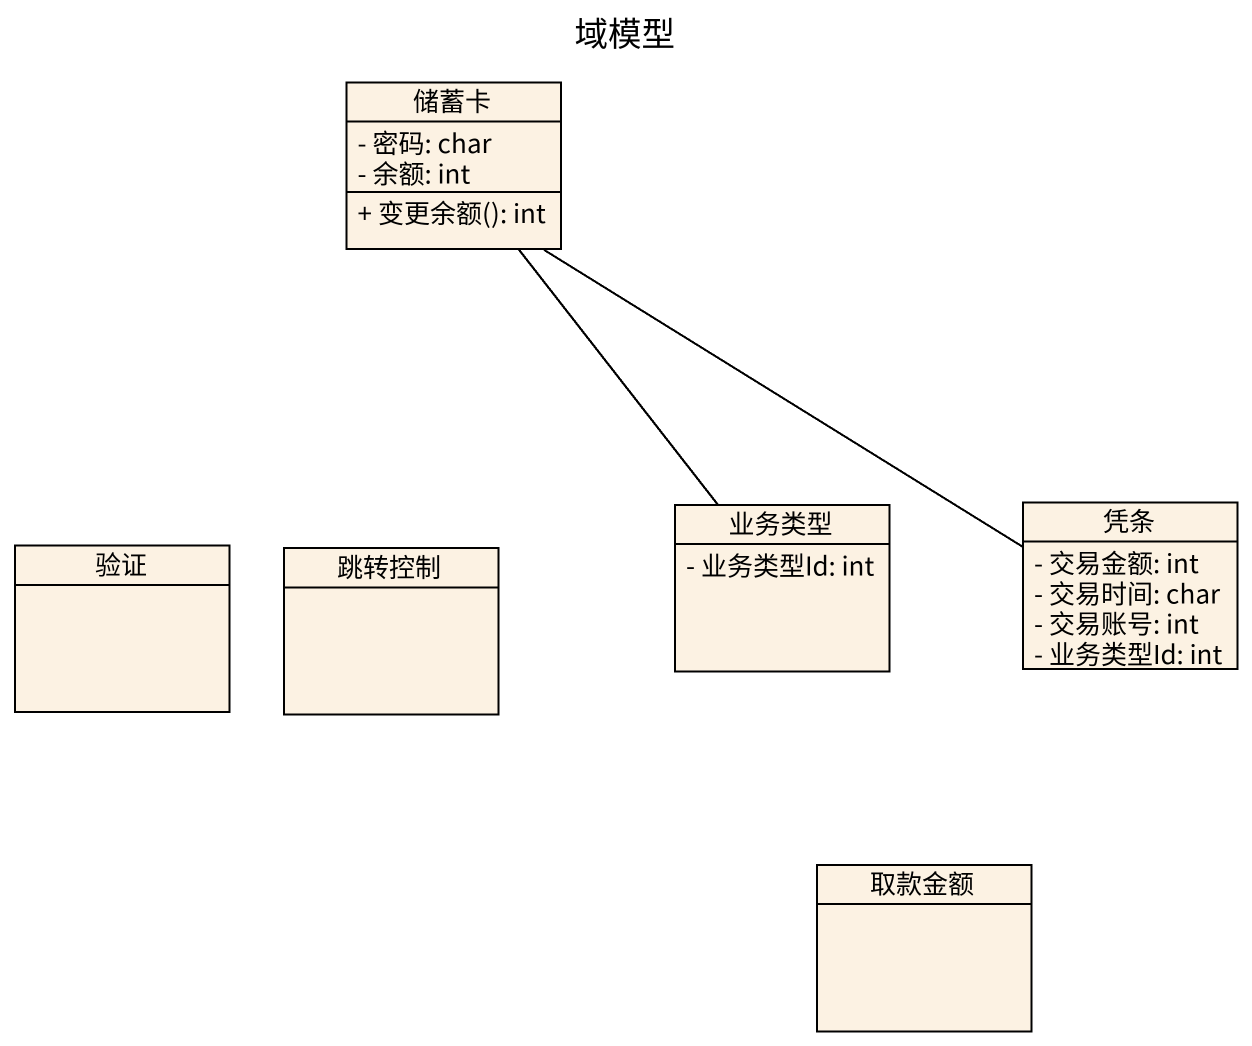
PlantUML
@startuml
title 域模型
hide circle
hide empty members
skinparam classAttributeIconSize 0
class 储蓄卡 {
  - 密码: char
  - 余额: int
  + 变更余额(): int
}
class 验证
class 跳转控制
class 业务类型 {
  - 业务类型Id: int
}
class 凭条 {
  - 交易金额: int
  - 交易时间: char
  - 交易账号: int
  - 业务类型Id: int
}
class 取款金额
储蓄卡 -- 业务类型
储蓄卡 -- 凭条
@enduml
